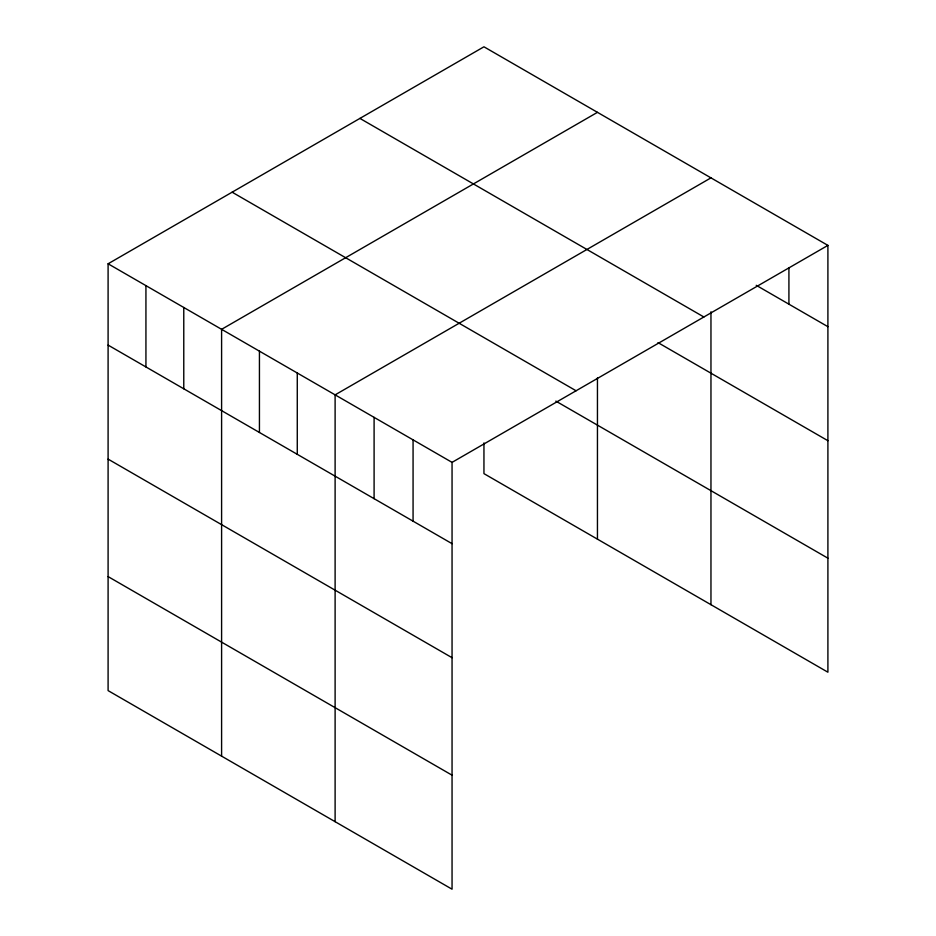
<?xml version="1.0" encoding="UTF-8"?>
<svg xmlns="http://www.w3.org/2000/svg" width="936" height="936" viewBox="0 0 936 936"><rect width="100%" height="100%" fill="white"/><g stroke="black" fill="none" stroke-linecap="round" stroke-linejoin="round"><path stroke-width="1.4" d="M827.904 245.384L452.053 462.372L452.053 889.2L108.096 690.616L108.096 263.788L483.947 46.8L827.904 245.384L827.904 672.212L483.947 473.628L483.947 442.927M597.449 112.332L221.598 329.332L221.598 756.148M710.962 177.863L335.111 394.863L335.111 821.679M756.23 285.304L827.904 326.687M359.915 118.404L703.872 316.988M657.985 342.611L827.904 440.704M232.128 192.184L576.085 390.768M555.832 401.111L827.904 558.184M108.096 263.788L452.053 462.372M108.096 345.103L452.053 543.676M108.096 459.12L452.053 657.704M108.096 576.599L452.053 775.183M788.919 267.883L788.919 304.177M710.962 311.793L710.962 604.691M597.449 377.851L597.449 539.159M413.068 439.873L413.068 521.176M374.096 417.362L374.096 498.666M297.274 373.019L297.274 454.323M259.436 351.175L259.436 432.479M183.772 307.488L183.772 388.791M145.934 285.632L145.934 366.947"/></g></svg>
